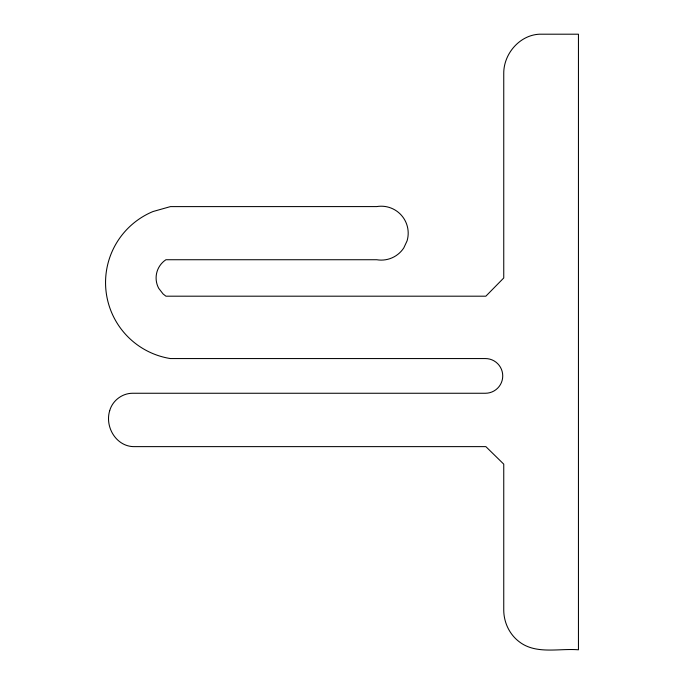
<?xml version="1.0" encoding="UTF-8"?>
<svg xmlns="http://www.w3.org/2000/svg" width="684" height="684" viewBox="0 0 684 684"><rect width="100%" height="100%" fill="white"/><g stroke="black" fill="none" stroke-linecap="round" stroke-linejoin="round"><path stroke-width="1.03" d="M109.679 410.742C104.601 427.32 116.69 447.174 134.851 446.626L485.854 446.626L503.749 464.145L503.749 610.487C503.92 622.551 509.477 634.342 519.13 641.678C535.94 654.768 559.008 648.176 578.45 649.8L578.45 34.2L539.462 34.2C519.566 35.106 503.561 53.925 503.749 73.513L503.749 277.969L485.854 296.189L165.93 296.189L163.1 293.975L158.714 288.315A21.811 21.811 0 0 1 165.93 259.732L376.739 259.732A26.958 26.958 0 0 0 403.791 247.916L407.074 240.862A26.958 26.958 0 0 0 376.739 206.585L170.419 206.611L153.019 211.527A76.924 76.924 0 0 0 170.419 358.561L485.392 358.561A17.348 17.348 0 0 1 502.74 375.909A17.348 17.348 0 0 1 485.392 393.257L132.465 393.257C122.043 393.317 112.441 400.687 109.679 410.742"/></g></svg>
